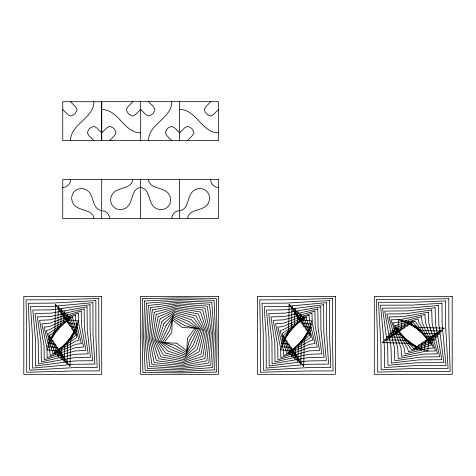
<?xml version="1.0" encoding="UTF-8"?>
<svg xmlns="http://www.w3.org/2000/svg" width="476" height="476" viewBox="0 0 476 476"><rect width="100%" height="100%" fill="white"/><g stroke="black" fill="none" stroke-linecap="round" stroke-linejoin="round"><path stroke-width="0.71" d="M70.537 140.652C70.597 123.671 93.837 118.685 93.903 101.709M148.458 140.622C148.524 123.641 171.765 118.655 171.824 101.674M132.649 179.601C131.578 189.145 118.643 186.907 113.401 192.911A10.151 10.151 0 0 0 111.497 195.838L110.849 197.98A10.633 10.633 0 0 0 110.741 201.247C111.116 205.519 114.716 209.119 118.988 209.494A10.633 10.633 0 0 0 122.255 209.386L124.397 208.738A10.151 10.151 0 0 0 127.324 206.834C133.345 201.521 131.114 188.669 140.634 187.389M187.568 218.543C188.645 209 201.574 211.237 206.816 205.233A10.151 10.151 0 0 0 208.72 202.306L209.375 200.164A10.633 10.633 0 0 0 209.482 196.897C209.101 192.625 205.501 189.026 201.229 188.645A10.633 10.633 0 0 0 197.962 188.752L195.82 189.406A10.151 10.151 0 0 0 192.893 191.31C186.872 196.618 189.103 209.476 179.583 210.755M132.881 101.674L127.961 106.63L126.491 109.153A3.094 3.094 0 0 0 126.426 110.051L127.949 113.109A11.061 11.061 0 0 0 129.234 114.395L132.292 115.918A3.094 3.094 0 0 0 133.191 115.852L135.714 114.383L140.67 109.462L145.626 114.383L148.149 115.852A3.094 3.094 0 0 0 149.047 115.918L152.106 114.395A11.061 11.061 0 0 0 153.391 113.109L154.914 110.051A3.094 3.094 0 0 0 154.849 109.153L153.379 106.63L148.458 101.674M109.516 140.622L114.436 135.666L115.906 133.143A3.094 3.094 0 0 0 115.965 132.239L114.442 129.18A11.061 11.061 0 0 0 113.163 127.901L110.105 126.378A3.094 3.094 0 0 0 109.2 126.438L106.678 127.907L101.727 132.828M210.773 101.674L205.852 106.63L204.382 109.153A3.094 3.094 0 0 0 204.317 110.051L205.84 113.109A11.061 11.061 0 0 0 207.125 114.395L210.184 115.918A3.094 3.094 0 0 0 211.082 115.852L213.605 114.383L218.561 109.462M187.407 140.622L192.328 135.666L193.797 133.143A3.094 3.094 0 0 0 193.857 132.239L192.334 129.18A11.061 11.061 0 0 0 191.055 127.901L187.996 126.378A3.094 3.094 0 0 0 187.092 126.438L184.569 127.907L179.613 132.828L174.662 127.907L172.139 126.438A3.094 3.094 0 0 0 171.235 126.378L168.177 127.901A11.061 11.061 0 0 0 166.897 129.18L165.374 132.239A3.094 3.094 0 0 0 165.434 133.143L166.903 135.666L171.824 140.622M179.613 109.462C196.594 109.528 201.58 132.768 218.561 132.828M101.727 109.462C118.703 109.528 123.689 132.768 140.67 132.828M140.634 187.586C150.178 188.657 147.941 201.592 153.95 206.834A10.151 10.151 0 0 0 156.872 208.738L159.014 209.386A10.633 10.633 0 0 0 162.286 209.494C166.558 209.119 170.158 205.519 170.533 201.247A10.633 10.633 0 0 0 170.426 197.98L169.777 195.838A10.151 10.151 0 0 0 167.873 192.911C162.56 186.889 149.708 189.121 148.423 179.601M101.691 210.559C92.148 209.482 94.385 196.552 88.381 191.31A10.151 10.151 0 0 0 85.454 189.406L83.312 188.752A10.633 10.633 0 0 0 80.045 188.645C75.767 189.026 72.168 192.625 71.793 196.897A10.633 10.633 0 0 0 71.9 200.164L72.554 202.306A10.151 10.151 0 0 0 74.458 205.233C79.766 211.255 92.624 209.023 93.903 218.543M101.691 132.863L96.735 127.943L94.212 126.473A3.094 3.094 0 0 0 93.314 126.408L90.256 127.931A11.061 11.061 0 0 0 88.97 129.216L87.447 132.274A3.094 3.094 0 0 0 87.513 133.173L88.976 135.702L93.903 140.652M62.743 109.498L67.699 114.418L70.222 115.888A3.094 3.094 0 0 0 71.126 115.948L74.185 114.424A11.061 11.061 0 0 0 75.464 113.145L76.987 110.087A3.094 3.094 0 0 0 76.928 109.182L75.458 106.66L70.537 101.709M179.613 101.674L179.613 140.622M179.583 179.601L179.583 218.543M140.67 101.674L140.67 140.622M140.634 179.601L140.634 218.543M101.727 140.622L101.727 101.674L218.561 101.674L218.561 140.622L62.743 140.652L62.743 101.709L101.691 101.709L101.691 140.652M101.691 179.601L101.691 218.543M218.526 187.455A7.854 7.854 0 0 1 210.672 179.601M171.723 218.543A7.854 7.854 0 0 1 179.583 210.69M101.691 210.69A7.854 7.854 0 0 1 109.545 218.543M70.603 179.601A7.854 7.854 0 0 1 62.743 187.455M142.58 298.69L142.098 335.836L142.895 372.381L180.035 372.863L216.58 372.071L217.068 334.925L216.271 298.381L179.131 297.893L142.58 298.69M55.484 304.224L54.913 329.678L47.166 349.908L59.893 351.05L70.008 366.538L70.579 341.084L78.326 320.854L65.599 319.711L55.484 304.224M289.152 304.224L288.581 329.678L280.84 349.908L293.567 351.05L303.682 366.538L304.253 341.084L311.994 320.854L299.267 319.711L289.152 304.224M58.369 306.556L57.834 327.601L47.511 346.57L57.638 347.635L67.122 364.205L67.657 343.16L77.981 324.192L67.854 323.127L58.369 306.556M292.044 306.556L291.508 327.601L281.185 346.57L291.312 347.635L300.796 364.205L301.332 343.16L311.649 324.192L301.528 323.127L292.044 306.556M144.525 300.945L143.556 336.288L145.15 370.435L180.487 371.405L214.64 369.816L215.604 334.473L214.016 300.326L178.673 299.356L144.525 300.945M61.255 308.888L60.755 325.524L47.856 343.226L55.383 344.225L64.236 361.873L64.73 345.237L77.63 327.536L70.109 326.536L61.255 308.888M294.93 308.888L294.43 325.524L281.53 343.226L289.057 344.225L297.905 361.873L298.404 345.237L311.304 327.536L303.783 326.536L294.93 308.888M61.809 347.319L61.344 359.541L53.128 340.81L48.207 339.882L63.683 323.442L64.147 311.221L72.364 329.951L77.285 330.88L61.809 347.319M295.483 347.319L295.019 359.541L286.802 340.81L281.875 339.882L297.357 323.442L297.815 311.221L306.038 329.951L310.959 330.88L295.483 347.319M146.471 303.2L145.019 336.74L147.405 368.495L180.945 369.947L212.695 367.561L214.146 334.021L211.76 302.266L178.22 300.814L146.471 303.2M172.318 319.801L171.747 332.528L164.006 342.643L176.733 343.214L186.848 350.961L187.419 338.234L195.16 328.119L182.433 327.548L172.318 319.801M58.887 349.396L58.459 357.208L50.872 337.395L48.552 336.538L66.604 321.365L67.033 313.553L74.619 333.367L76.939 334.223L58.887 349.396M292.556 349.396L292.127 357.208L284.541 337.395L282.22 336.538L300.279 321.365L300.707 313.553L308.293 333.367L310.614 334.223L292.556 349.396M148.417 305.461L146.477 337.198L149.66 366.55L181.398 368.483L210.749 365.3L212.683 333.563L209.505 304.212L177.768 302.278L148.417 305.461M150.356 307.716L147.941 337.651L151.915 364.604L181.85 367.026L208.803 363.045L211.225 333.111L207.25 306.157L177.31 303.736L150.356 307.716M398.727 319.801L397.585 332.528L382.097 342.643L407.551 343.214L427.781 350.961L428.924 338.234L444.411 328.119L418.957 327.548L398.727 319.801M152.302 309.971L149.399 338.103L154.17 362.658L182.308 365.562L206.864 360.79L209.767 332.659L204.989 308.103L176.858 305.199L152.302 309.971M402.065 320.146L401 330.273L384.43 339.757L405.475 340.292L424.443 350.616L425.508 340.489L442.079 331.004L421.034 330.469L402.065 320.146M55.96 351.472L55.567 354.876L48.617 333.985L48.897 333.2L69.532 319.289L69.924 315.885L76.874 336.776L76.594 337.561L55.96 351.472M289.634 351.472L289.241 354.876L282.286 333.985L282.565 333.2L303.2 319.289L303.593 315.885L310.548 336.776L310.269 337.561L289.634 351.472M154.248 312.226L150.862 338.561L156.425 360.713L182.76 364.104L204.918 358.535L208.304 332.2L202.734 310.049L176.406 306.657L154.248 312.226M405.409 320.491L404.41 328.018L386.762 336.871L403.398 337.365L421.099 350.265L422.099 342.744L439.747 333.89L423.11 333.39L405.409 320.491M156.193 314.481L152.32 339.013L158.681 358.773L183.212 362.641L202.972 356.28L206.846 331.748L200.479 311.988L175.947 308.121L156.193 314.481M408.753 320.842L407.825 325.762L389.094 333.979L401.316 334.444L417.755 349.919L418.684 344.999L437.414 336.782L425.193 336.318L408.753 320.842M158.133 316.736L153.778 339.465L160.942 356.827L183.671 361.183L201.027 354.025L205.382 331.296L198.224 313.934L175.495 309.578L158.133 316.736M160.079 318.991L155.241 339.923L163.197 354.882L184.123 359.719L199.081 351.77L203.924 330.838L195.969 315.88L175.043 311.042L160.079 318.991M172.77 318.343L169.801 330.273L162.542 342.19L174.472 345.159L186.39 352.418L189.359 340.489L196.618 328.571L184.688 325.602L172.77 318.343M162.024 321.252L156.699 340.376L165.452 352.936L184.575 358.261L197.141 349.509L202.461 330.386L193.714 317.825L174.585 312.5L162.024 321.252M163.97 323.507L158.163 340.828L167.707 350.99L185.027 356.798L195.196 347.254L201.003 329.933L191.459 319.771L174.133 313.958L163.97 323.507M412.097 321.187L411.24 323.507L391.427 331.094L399.239 331.522L414.412 349.574L415.268 347.254L435.082 339.668L427.269 339.239L412.097 321.187M165.916 325.762L159.621 341.28L169.962 349.051L185.485 355.34L193.25 344.999L199.539 329.481L189.198 321.711L173.68 315.421L165.916 325.762M173.228 316.879L161.084 341.738L185.938 353.882L198.081 329.023L173.228 316.879M72.453 317.212L49.242 329.856L46.356 330.57L53.038 353.549L76.249 340.905L79.135 340.191L72.453 317.212M306.127 317.212L282.917 329.856L280.031 330.57L286.713 353.549L309.924 340.905L312.803 340.191L306.127 317.212M75.375 315.136L49.587 326.512L44.101 327.155L49.796 350.205L50.117 355.626L75.904 344.249L81.39 343.607L75.696 320.556L75.375 315.136M309.049 315.136L283.262 326.512L277.776 327.155L283.464 350.205L283.785 355.626L309.578 344.249L315.058 343.607L309.37 320.556L309.049 315.136M78.302 313.053L49.932 323.174L41.846 323.745L46.904 347.873L47.189 357.702L75.559 347.587L83.645 347.016L78.588 322.889L78.302 313.053M311.976 313.053L283.607 323.174L275.521 323.745L280.578 347.873L280.864 357.702L309.233 347.587L317.319 347.016L312.256 322.889L311.976 313.053M396.097 325.316L395.086 325.673L407.73 348.884L408.444 351.77L431.423 345.088L418.779 321.877L418.065 318.991L396.097 325.316M414.65 321.252L393.759 328.202L397.162 328.595L411.074 349.229L411.859 349.509L432.749 342.559L429.346 342.167L415.435 321.532L414.65 321.252M81.223 310.977L50.277 319.83L39.591 320.33L44.018 345.54L44.268 359.785L75.214 350.931L85.9 350.431L81.473 325.221L81.223 310.977M314.898 310.977L283.952 319.83L273.266 320.33L277.686 345.54L277.936 359.785L308.888 350.931L319.575 350.431L315.148 325.221L314.898 310.977M421.48 316.736L398.43 322.43L393.009 322.752L404.386 348.539L405.028 354.025L428.079 348.331L433.499 348.01L422.123 322.222L421.48 316.736M84.151 308.9L50.623 316.486L37.336 316.915L41.126 343.208L41.341 361.861L74.869 354.275L88.155 353.846L84.365 327.553L84.151 308.9M317.819 308.9L284.297 316.486L271.011 316.915L274.801 343.208L275.015 361.861L308.537 354.275L321.83 353.846L318.033 327.553L317.819 308.9M424.889 314.481L400.762 319.539L390.933 319.824L401.048 348.194L401.619 356.28L425.746 351.223L435.582 350.937L425.461 322.567L424.889 314.481M87.072 306.824L50.968 313.148L35.081 313.5L38.241 340.875L38.419 363.938L74.524 357.613L90.41 357.256L87.251 329.886L87.072 306.824M320.747 306.824L284.642 313.148L268.75 313.5L271.915 340.875L272.094 363.938L308.192 357.613L324.085 357.256L320.925 329.886L320.747 306.824M428.305 312.226L403.095 316.653L388.85 316.903L397.704 347.849L398.204 358.535L423.414 354.108L437.658 353.858L428.805 322.912L428.305 312.226M431.72 309.971L405.427 313.761L386.774 313.976L394.36 347.504L394.788 360.79L421.082 357L439.735 356.786L432.148 323.258L431.72 309.971M89.994 304.747L51.313 309.805L32.826 310.09L35.355 338.543L35.498 366.014L74.179 360.957L92.665 360.671L90.137 332.218L89.994 304.747M323.668 304.747L284.987 309.805L266.495 310.09L269.023 338.543L269.166 366.014L307.847 360.957L326.34 360.671L323.811 332.218L323.668 304.747M435.135 307.716L407.759 310.876L384.697 311.054L391.022 347.159L391.379 363.045L418.749 359.886L441.811 359.707L435.486 323.603L435.135 307.716M92.921 302.671L51.664 306.461L30.565 306.675L32.463 336.211L32.57 368.091L73.828 364.301L94.92 364.086L93.028 334.551L92.921 302.671M326.59 302.671L285.332 306.461L264.24 306.675L266.138 336.211L266.245 368.091L307.502 364.301L328.595 364.086L326.697 334.551L326.59 302.671M438.545 305.461L410.092 307.99L382.621 308.133L387.678 346.814L387.964 365.3L416.417 362.772L443.888 362.629L438.83 323.948L438.545 305.461M441.96 303.2L412.424 305.098L380.544 305.205L384.334 346.463L384.548 367.561L414.084 365.663L445.964 365.556L442.174 324.299L441.96 303.2M95.843 300.588L52.009 303.117L28.31 303.26L29.577 333.878L29.649 370.173L73.483 367.645L97.181 367.502L95.914 336.883L95.843 300.588M329.517 300.588L285.677 303.117L261.984 303.26L263.252 333.878L263.323 370.173L307.157 367.645L330.85 367.502L329.588 336.883L329.517 300.588M445.375 300.945L414.757 302.212L378.462 302.284L380.99 346.117L381.133 369.816L411.752 368.549L448.047 368.478L445.518 324.644L445.375 300.945M98.77 298.511L52.354 299.779L26.055 299.85L26.686 331.546L26.721 372.25L73.137 370.982L99.436 370.911L98.806 339.215L98.77 298.511M332.438 298.511L286.022 299.779L259.729 299.85L260.36 331.546L260.396 372.25L306.812 370.982L333.105 370.911L332.474 339.215L332.438 298.511M448.785 298.69L417.089 299.321L376.385 299.356L377.652 345.772L377.724 372.071L409.419 371.441L450.123 371.405L448.856 324.989L448.785 298.69M218.526 179.601L62.743 179.601L62.743 218.543L218.526 218.543L218.526 179.601M101.691 296.435L23.8 296.435L23.8 374.326L101.691 374.326L101.691 296.435M218.526 296.435L140.634 296.435L140.634 374.326L218.526 374.326L218.526 296.435M335.366 296.435L257.474 296.435L257.474 374.326L335.366 374.326L335.366 296.435M452.2 296.435L374.309 296.435L374.309 374.326L452.2 374.326L452.2 296.435"/></g></svg>
